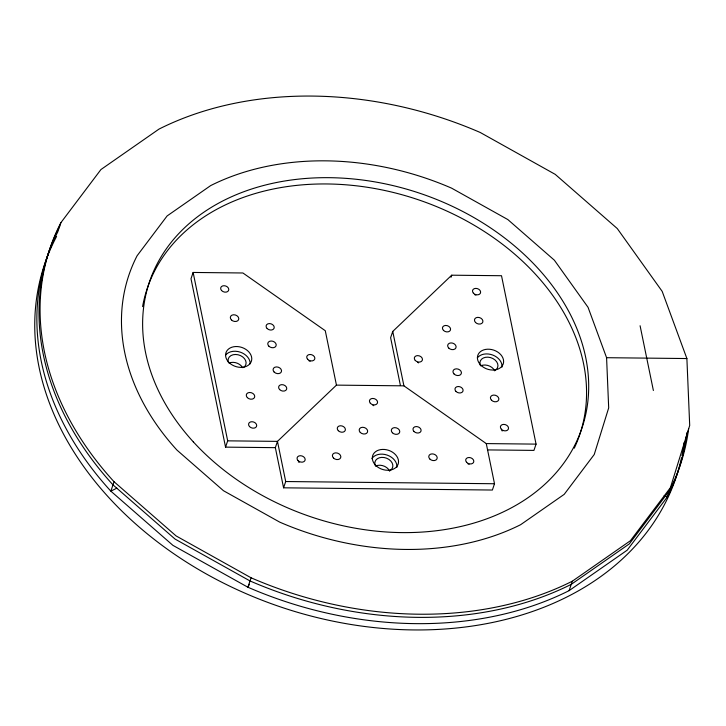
<?xml version="1.0" encoding="UTF-8"?>
<svg xmlns="http://www.w3.org/2000/svg" width="726" height="726" viewBox="0 0 726 726"><rect width="100%" height="100%" fill="white"/><g stroke="black" fill="none" stroke-linecap="round" stroke-linejoin="round"><path stroke-width="1.09" d="M670.425 487.627L689.7 425.481L686.887 358.544L662.185 291.38L617.272 228.554L555.218 174.358L480.24 132.486A333.234 249.19 18.7 0 0 159.012 129.083L100.932 169.548L60.893 222.655L57.699 232.084A333.234 249.19 18.7 0 0 110.851 491.157L172.915 545.353L247.884 587.225A333.234 249.19 18.7 0 0 569.111 590.637L627.2 550.172L667.239 497.056L670.425 487.627L630.386 540.743L572.306 581.208A333.234 249.19 18.7 0 1 251.078 577.796L176.1 535.924L114.046 481.728A333.234 249.19 18.7 0 1 60.893 222.655M114.046 481.728L110.851 491.157L116.841 488.144M336.447 385.125L325.284 330.729L242.92 272.985L193.134 272.45L191.002 278.739L225.55 447.134L275.345 447.661L277.468 441.372L336.447 385.125L403.91 385.842L486.275 443.586L536.06 444.121L501.512 275.726L451.717 275.19L392.748 331.437L390.615 337.726L400.407 385.47M225.55 447.134L227.683 440.845L193.134 272.45M251.078 577.796L247.884 587.225L249.426 584.248M486.275 443.586L494.506 483.743L492.382 490.032L283.585 487.818L285.708 481.529L277.468 441.372L227.683 440.845M451.009 277.287L451.717 275.19M536.06 444.121L533.937 450.401L487.536 449.911M569.111 590.637L572.306 581.208M606.582 357.7L608.687 407.894L594.24 454.503L564.211 494.342L520.642 524.689A249.925 186.891 18.7 0 1 279.728 522.13L223.49 490.731L176.953 450.084A249.925 186.891 18.7 0 1 137.087 255.779L167.116 215.94L210.676 185.593A249.925 186.891 18.7 0 1 451.599 188.152L507.828 219.561L554.374 260.207L588.051 307.316L606.582 357.7L686.887 358.544M285.708 481.529L494.506 483.743M501.675 430.672L502.737 430.799M298.322 461.99L299.384 462.117M474.831 294.783L475.866 295.119M309.058 360.886L310.093 361.221M468.025 463.905L469.06 464.241M664.145 495.713L667.239 497.056A333.234 249.19 18.7 0 0 686.36 436.027M417.704 362.356L418.639 362.882M372.801 405.181L373.745 405.707M640.087 325.738L653.382 390.506M392.748 331.437L403.91 385.842M275.345 447.661L283.585 487.818M142.586 306.617A228.263 170.692 18.7 0 1 415.517 198.824A228.263 170.692 18.7 0 1 574.266 448.187M59.822 225.804A333.234 249.19 18.7 0 0 112.984 484.868L175.039 539.064L250.016 580.945A333.234 249.19 18.7 0 0 571.244 584.348L629.324 543.883L669.363 490.767A333.234 249.19 18.7 0 0 688.638 428.63M686.769 432.76A333.234 249.19 18.7 0 1 686.506 434.91M678.438 469.894A333.234 249.19 18.7 0 1 266.687 601.99A333.234 249.19 18.7 0 1 56.592 236.422M684.237 442.315A333.234 249.19 18.7 0 1 681.968 455.629M681.505 457.843A333.234 249.19 18.7 0 1 679.055 467.716M480.848 365.768A9.247 6.915 18.7 0 1 494.687 370.823M477.363 357.882A13.413 10.028 18.7 0 1 492.718 355.041A13.413 10.028 18.7 0 1 501.965 367.165M480.131 364.733A9.247 6.915 18.7 0 1 485.476 357.31A9.247 6.915 18.7 0 1 496.62 361.711A9.247 6.915 18.7 0 1 494.814 370.523M480.494 365.704A9.247 6.915 18.7 0 1 480.294 365.223M375.769 465.983A9.247 6.915 18.7 0 1 389.608 471.047M371.894 458.65A13.413 10.028 18.7 0 1 387.221 455.111A13.413 10.028 18.7 0 1 396.877 467.39M375.406 465.929A9.247 6.915 18.7 0 1 379.281 457.807A9.247 6.915 18.7 0 1 390.815 461.046A9.247 6.915 18.7 0 1 390.606 470.194M390.18 470.484A9.247 6.915 18.7 0 1 389.726 470.747M229.008 363.1A9.247 6.915 18.7 0 1 242.602 367.674M225.523 355.205A13.413 10.028 18.7 0 1 240.469 352.219A13.413 10.028 18.7 0 1 250.18 363.835M228.445 362.546A9.247 6.915 18.7 0 1 233.064 354.76A9.247 6.915 18.7 0 1 244.435 358.59A9.247 6.915 18.7 0 1 243.428 367.592M193.307 441.853A228.263 170.692 18.7 0 0 574.429 445.891A228.263 170.692 18.7 0 0 329.25 177.679A228.263 170.692 18.7 0 0 193.307 441.853M454.049 373.972A4.329 3.24 18.7 0 0 461.228 373.781A4.329 3.24 18.7 0 0 456.318 368.826A4.329 3.24 18.7 0 0 454.049 373.972M491.493 400.217A4.329 3.24 18.7 0 0 498.662 400.026A4.329 3.24 18.7 0 0 493.753 395.071A4.329 3.24 18.7 0 0 491.493 400.217M475.548 322.498A4.329 3.24 18.7 0 0 482.717 322.308A4.329 3.24 18.7 0 0 477.808 317.353A4.329 3.24 18.7 0 0 475.548 322.498M480.957 365.296A13.413 10.028 18.7 0 0 503.064 364.352A13.413 10.028 18.7 0 0 487.536 349.206A13.413 10.028 18.7 0 0 480.957 365.296M448.741 348.063A4.329 3.24 18.7 0 0 455.91 347.872A4.329 3.24 18.7 0 0 451 342.917A4.329 3.24 18.7 0 0 448.741 348.063M456.01 391.459A4.165 3.113 18.7 0 0 462.907 391.278A4.165 3.113 18.7 0 0 458.188 386.513A4.165 3.113 18.7 0 0 456.01 391.459M443.486 330.394A4.165 3.113 18.7 0 0 450.383 330.212A4.165 3.113 18.7 0 0 445.664 325.448A4.165 3.113 18.7 0 0 443.486 330.394M473.416 293.195A4.165 3.113 18.7 0 0 480.376 293.268A4.165 3.113 18.7 0 0 475.902 288.376A4.165 3.113 18.7 0 0 473.416 293.195M415.254 360.441A4.165 3.113 18.7 0 0 422.214 360.513A4.165 3.113 18.7 0 0 417.74 355.613A4.165 3.113 18.7 0 0 415.254 360.441M501.321 429.211A4.165 3.113 18.7 0 0 508.282 429.284A4.165 3.113 18.7 0 0 503.808 424.383A4.165 3.113 18.7 0 0 501.321 429.211M360.268 432.433A4.329 3.24 18.7 0 0 367.447 432.242A4.329 3.24 18.7 0 0 362.537 427.287A4.329 3.24 18.7 0 0 360.268 432.433M333.47 457.997A4.329 3.24 18.7 0 0 340.639 457.807A4.329 3.24 18.7 0 0 335.73 452.852A4.329 3.24 18.7 0 0 333.47 457.997M429.837 459.023A4.329 3.24 18.7 0 0 437.007 458.832A4.329 3.24 18.7 0 0 432.097 453.877A4.329 3.24 18.7 0 0 429.837 459.023M375.868 465.52A13.413 10.028 18.7 0 0 397.975 464.576A13.413 10.028 18.7 0 0 382.457 449.421A13.413 10.028 18.7 0 0 375.868 465.52M392.394 432.769A4.329 3.24 18.7 0 0 399.563 432.587A4.329 3.24 18.7 0 0 394.663 427.632A4.329 3.24 18.7 0 0 392.394 432.769M338.307 430.709A4.165 3.113 18.7 0 0 345.204 430.527A4.165 3.113 18.7 0 0 340.485 425.763A4.165 3.113 18.7 0 0 338.307 430.709M414.02 431.507A4.165 3.113 18.7 0 0 420.917 431.326A4.165 3.113 18.7 0 0 416.198 426.561A4.165 3.113 18.7 0 0 414.02 431.507M466.609 462.317A4.165 3.113 18.7 0 0 473.561 462.389A4.165 3.113 18.7 0 0 469.087 457.498A4.165 3.113 18.7 0 0 466.609 462.317M370.351 403.257A4.165 3.113 18.7 0 0 377.311 403.338A4.165 3.113 18.7 0 0 372.837 398.438A4.165 3.113 18.7 0 0 370.351 403.257M297.969 460.529A4.165 3.113 18.7 0 0 304.92 460.602A4.165 3.113 18.7 0 0 300.446 455.71A4.165 3.113 18.7 0 0 297.969 460.529M268.847 346.157A4.329 3.24 18.7 0 0 276.016 345.966A4.329 3.24 18.7 0 0 271.116 341.011A4.329 3.24 18.7 0 0 268.847 346.157M231.412 319.912A4.329 3.24 18.7 0 0 238.582 319.721A4.329 3.24 18.7 0 0 233.672 314.766A4.329 3.24 18.7 0 0 231.412 319.912M247.357 397.63A4.329 3.24 18.7 0 0 254.527 397.44A4.329 3.24 18.7 0 0 249.626 392.485A4.329 3.24 18.7 0 0 247.357 397.63M229.117 362.628A13.413 10.028 18.7 0 0 251.214 361.684A13.413 10.028 18.7 0 0 235.696 346.538A13.413 10.028 18.7 0 0 229.117 362.628M274.165 372.066A4.329 3.24 18.7 0 0 281.334 371.875A4.329 3.24 18.7 0 0 276.434 366.92A4.329 3.24 18.7 0 0 274.165 372.066M267.132 328.524A4.165 3.113 18.7 0 0 274.029 328.343A4.165 3.113 18.7 0 0 269.31 323.578A4.165 3.113 18.7 0 0 267.132 328.524M279.655 389.59A4.165 3.113 18.7 0 0 286.552 389.408A4.165 3.113 18.7 0 0 281.833 384.644A4.165 3.113 18.7 0 0 279.655 389.59M249.481 426.534A4.165 3.113 18.7 0 0 256.441 426.607A4.165 3.113 18.7 0 0 251.967 421.715A4.165 3.113 18.7 0 0 249.481 426.534M307.642 359.297A4.165 3.113 18.7 0 0 314.603 359.37A4.165 3.113 18.7 0 0 310.129 354.479A4.165 3.113 18.7 0 0 307.642 359.297M221.575 290.527A4.165 3.113 18.7 0 0 228.527 290.6A4.165 3.113 18.7 0 0 224.053 285.708A4.165 3.113 18.7 0 0 221.575 290.527"/></g></svg>
